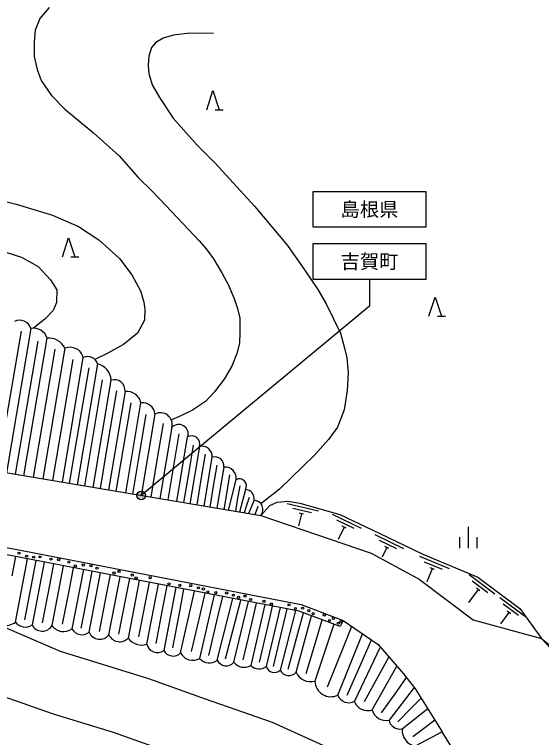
# Model space of a CAD drawing. Units: millimetres at full size, sheet at 1:1000; details may follow other scales. Extents: x 40000 to 680000, y 20000 to 380000.
# Drawn here: x 282677 to 331863, y 244451 to 311888 of the extents above; entities that cross this region are included whole.
import ezdxf
from ezdxf.enums import TextEntityAlignment as Align

# ---------------------------------------------------------------- set-up
doc = ezdxf.new("R2010")
doc.units = ezdxf.units.MM
doc.header["$LTSCALE"] = 1000
doc.linetypes.add('DASHED', pattern=[7.5, 6, -1.5])
doc.layers.add('M-BGD', color=7, linetype='Continuous', lineweight=25)
doc.layers.add('M-STR-STRC', color=7, linetype='Continuous', lineweight=25)
doc.styles.add('ＭＳ ゴシック', font='')
doc.styles.get('ＭＳ ゴシック').set_extended_font_data('MS Gothic')

msp = doc.modelspace()

# ---------------------------------------------------------------- hatches: boundary and pattern name
at = {"layer": 'M-STR-STRC'}
msp.add_hatch(color=256, dxfattribs=at).paths.add_polyline_path([(294173, 266810, -0.41421), (294295, 267362, -0.41421), (294848, 267240, -1)])

# ---------------------------------------------------------------- linework, layer by layer
at = {"layer": 'M-BGD'}
for p, q in [((301402, 303002), (302154, 303002)), ((287936, 289273), (288689, 289273)), ((322139, 283755), (322891, 283755)), ((284204, 282605), (281937, 269141)), ((283290, 282364), (281913, 274184)), ((284846, 281419), (283554, 273743)), ((283565, 268867), (285723, 281688)), ((286437, 280686), (285194, 273303)), ((287383, 280751), (285333, 268570)), ((287146, 268264), (289102, 279888)), ((288119, 279721), (286959, 272828)), ((290439, 279297), (288543, 268029)), ((289604, 278931), (288507, 272413)), ((290874, 277805), (289903, 272037)), ((290011, 267782), (291693, 277779)), ((292197, 276787), (291333, 271653)), ((293001, 276738), (291453, 267539)), ((293540, 275660), (292799, 271259)), ((293059, 267269), (294472, 275668)), ((294934, 274588), (294309, 270876)), ((295788, 274618), (294510, 267025)), ((296547, 273743), (295969, 270310)), ((297375, 273382), (296256, 266731)), ((298027, 272762), (297559, 269980)), ((297825, 266467), (298839, 272493)), ((299356, 271725), (298937, 269232)), ((299954, 271580), (299058, 266259)), ((300482, 270885), (300084, 268519)), ((300366, 266039), (301133, 270595)), ((301555, 269849), (301226, 267897)), ((302215, 269681), (301568, 265837)), ((302752, 268938), (302456, 267180)), ((302665, 265652), (303361, 268495)), ((303699, 267938), (303472, 266588)), ((304230, 267588), (303686, 265480)), ((304575, 266848), (304330, 266088)), ((305041, 266592), (304530, 265338)), ((305395, 266009), (305222, 265568)), ((311056, 265567), (308135, 266250)), ((310404, 265411), (308651, 265821)), ((309459, 265324), (309192, 264180)), ((309664, 265276), (309255, 265372)), ((315062, 263956), (312356, 265251)), ((314392, 263944), (312768, 264721)), ((313450, 264062), (312897, 262906)), ((313640, 263972), (313261, 264153)), ((325047, 262109), (325047, 264101)), ((319026, 262055), (316322, 263354)), ((324247, 262109), (324247, 263154)), ((325847, 262109), (325847, 263154)), ((318356, 262044), (316733, 262823)), ((317414, 262163), (316992, 261283)), ((317604, 262073), (317225, 262254)), ((282773, 255223), (283910, 261115)), ((323285, 260170), (320519, 261330)), ((285445, 260819), (284315, 254957)), ((286189, 254888), (287265, 260468)), ((322616, 260125), (320956, 260821)), ((289109, 260112), (288045, 254594)), ((289640, 254267), (290708, 259804)), ((321670, 260197), (321156, 258971)), ((321864, 260115), (321476, 260278)), ((283638, 255420), (284358, 259152)), ((291494, 254037), (292538, 259451)), ((294328, 259106), (293291, 253731)), ((327508, 257834), (325099, 259622)), ((326848, 257951), (325402, 259024)), ((285283, 255136), (285995, 258826)), ((287175, 255015), (287839, 258458)), ((295041, 253152), (296123, 258760)), ((297735, 258449), (296602, 252574)), ((326115, 258121), (325778, 258371)), ((288909, 254656), (289576, 258112)), ((290614, 254342), (291276, 257773)), ((298185, 252343), (299493, 258110)), ((301318, 257758), (299954, 251835)), ((325946, 258246), (325052, 257042)), ((292428, 254088), (293069, 257415)), ((294297, 253834), (294917, 257047)), ((301607, 251681), (303065, 257421)), ((303146, 251472), (304521, 257140)), ((330380, 255703), (327971, 257491)), ((295897, 253236), (296569, 256718)), ((297443, 252832), (298132, 256406)), ((306026, 256850), (304722, 251172)), ((306185, 251082), (307504, 256565)), ((308916, 256293), (307476, 250724)), ((329719, 255820), (328274, 256892)), ((299192, 252488), (300031, 256028)), ((300823, 252114), (301662, 255702)), ((308959, 250542), (310382, 255801)), ((328818, 256115), (328032, 255056)), ((328987, 255990), (328649, 256240)), ((302383, 251784), (303318, 255372)), ((304028, 251694), (304815, 255074)), ((312465, 255016), (310714, 249711)), ((305553, 251470), (306312, 254775)), ((306864, 251086), (307674, 254504)), ((308216, 250815), (309120, 254147)), ((309914, 250425), (310862, 253632)), ((312851, 248413), (315164, 254121)), ((311888, 249190), (313372, 252888)), ((316810, 252887), (314404, 247843)), ((313721, 248394), (315237, 251841)), ((316056, 247038), (318350, 251119)), ((315349, 247818), (316742, 250348)), ((319991, 249108), (317636, 246079)), ((316942, 246767), (318350, 248753)), ((318460, 245925), (319706, 247176)), ((318847, 245266), (321237, 247155)), ((319860, 244540), (320982, 245402))]:
    msp.add_line(p, q, dxfattribs=at)
at = {"layer": 'M-BGD', "linetype": 'DASHED'}
for p, q in [((283554, 273743), (282756, 269003)), ((285194, 273303), (284424, 268723)), ((286959, 272828), (286217, 268421)), ((288507, 272413), (287790, 268156)), ((289903, 272037), (289209, 267917)), ((291333, 271653), (290663, 267672)), ((292799, 271259), (292153, 267422)), ((294309, 270876), (293684, 267164)), ((295969, 270310), (295391, 266877)), ((297559, 269980), (296991, 266607)), ((298937, 269232), (298454, 266361)), ((300084, 268519), (299686, 266154)), ((301226, 267897), (300898, 265950)), ((302456, 267180), (302212, 265729)), ((303472, 266588), (303297, 265546)), ((304330, 266088), (304110, 265409)), ((305222, 265568), (305095, 265243)), ((282474, 259528), (282820, 261325)), ((284358, 259152), (284707, 260961)), ((285995, 258826), (286346, 260645)), ((287839, 258458), (288192, 260289)), ((289576, 258112), (289931, 259954)), ((291276, 257773), (291633, 259626)), ((293069, 257415), (293429, 259279)), ((294917, 257047), (295278, 258923)), ((296569, 256718), (296932, 258604)), ((298132, 256406), (298498, 258302)), ((300031, 256028), (300479, 257920)), ((301662, 255702), (302107, 257606)), ((303318, 255372), (303814, 257277)), ((304815, 255074), (305262, 256997)), ((306312, 254775), (306756, 256709)), ((307674, 254504), (308134, 256444)), ((309120, 254147), (309644, 256079)), ((310862, 253632), (311390, 255421)), ((313372, 252888), (314150, 254825)), ((315237, 251841), (315988, 253549)), ((316742, 250348), (317625, 251951)), ((318350, 248753), (319261, 250039)), ((319706, 247176), (320637, 248110)), ((320982, 245402), (321896, 246105))]:
    msp.add_line(p, q, dxfattribs=at)
at = {"layer": 'M-BGD'}
for points in [[(285901, 312524), (285040, 311511), (284617, 310427), (284514, 309325), (284527, 307956), (284796, 306770), (285161, 305723), (286130, 304345), (287381, 303061), (290056, 300859), (290993, 300019), (292456, 298688), (294218, 296697), (295552, 295364), (296790, 294086), (299931, 290754), (300564, 290028), (301253, 289094), (302052, 287740), (302632, 286690), (303174, 285412), (303503, 284478), (303697, 283553), (303697, 282207), (303664, 281232), (303433, 280266), (302949, 279073), (302247, 277869), (301344, 276694), (300500, 275786), (299301, 274984), (298218, 274456), (297317, 274072)], [(301263, 310115), (299039, 310128), (297505, 309959), (296556, 309673), (295880, 309283), (295477, 308802), (295230, 307983), (295150, 307151), (295215, 306382), (295534, 305325), (296199, 304129), (297503, 302227), (299737, 299696), (301398, 298029), (305062, 294003), (308172, 290342), (309757, 288071), (310997, 286231), (311756, 284904), (313102, 282159), (313418, 281017), (313706, 279861), (313810, 278482), (313738, 276814), (313438, 275014), (312824, 273392), (311987, 272255), (310666, 270775), (307417, 267619), (305677, 266255)], [(300615, 303002), (301197, 304784), (301779, 303002)], [(280413, 294782), (282845, 294184), (286215, 293154), (288640, 292113), (290544, 290870), (292491, 289140), (293646, 287617), (294433, 286120), (294756, 285048), (294857, 284388), (294807, 283373), (294159, 282155), (292852, 281115), (291392, 280302), (290171, 279715)], [(271241, 284105), (269455, 285728), (268843, 286791), (268653, 287966), (268805, 289283), (269310, 290255), (270257, 291000), (271407, 291430), (272671, 291708), (274945, 291594), (277358, 291139), (283323, 289245), (284895, 288397), (286033, 287134), (286628, 286196), (286616, 285034), (286287, 284276), (285517, 283468), (284464, 282631)], [(287149, 289273), (287731, 291055), (288314, 289273)], [(204110, 282231), (186376, 281063), (164936, 275958), (154813, 272954), (125777, 264084), (122234, 272939), (158836, 284377), (171255, 285917), (180583, 285749), (195472, 284082), (220405, 278739), (225367, 277665), (251081, 270129), (265021, 266216), (271426, 264471), (276765, 263155), (309424, 256857), (313362, 255372), (313057, 254792), (309246, 256229), (276626, 262520), (275414, 262818), (275333, 263508)], [(321352, 283755), (321934, 285537), (322516, 283755)], [(261832, 272512), (262225, 272392), (272633, 270612), (277960, 269811), (305665, 265147), (315958, 261639), (320444, 259233), (325473, 255441), (331862, 253702), (338497, 248324), (342151, 242457), (344382, 235241)], [(239863, 266698), (241505, 266963), (242788, 266963), (244533, 266699), (245942, 266237), (247766, 265392), (253636, 262534), (255543, 261488), (265992, 256048), (270178, 253997), (274444, 251730), (279803, 248931), (286278, 246666), (291889, 244941), (297392, 242999), (304946, 239763), (311417, 236459), (315319, 234231), (316408, 233035), (317141, 231896), (317738, 230892), (318145, 229319), (318145, 228377)], [(305665, 265147), (306511, 266098), (307207, 266388), (308182, 266495), (309323, 266296), (313037, 265258), (316696, 263507), (320779, 261546), (325907, 259396), (329846, 256473), (331862, 253702), (338088, 247004), (338302, 239504), (336489, 234182)], [(279905, 255516), (286948, 252519), (295177, 249958), (300464, 248052), (306731, 245873), (312127, 243421), (319757, 239050), (321808, 237128), (322769, 235959), (323454, 234452), (323734, 233632), (324412, 230538), (324496, 228377)], [(313362, 255372), (316611, 253117), (318996, 250377), (320094, 248977), (322593, 244994)], [(329242, 233183), (325834, 239748), (322593, 244994), (320072, 243650)]]:
    msp.add_lwpolyline(points, dxfattribs=at)
for centre in [(283096, 261643), (283815, 261368), (284473, 261276), (285069, 261307), (286094, 261093), (286806, 261037), (287747, 260802), (288351, 260447), (289099, 260541), (289818, 260463), (290384, 260250), (291960, 259791), (292434, 259944), (293673, 259608), (294026, 259332), (295343, 259366), (297099, 258783), (298111, 258646), (299129, 258614), (299844, 258407), (300306, 258299), (300721, 258045), (301471, 257959), (302486, 257936), (303109, 257728), (303593, 257529), (304185, 257644), (304724, 257321), (305959, 257157), (306651, 256903), (308305, 256834), (308904, 256488), (309573, 256512), (310150, 256289), (310550, 256004), (311595, 255880), (312441, 255573), (312079, 255365), (312902, 255112), (313140, 255258)]:
    msp.add_circle(centre, 100, dxfattribs=at)
for centre, radius, start, end in [((283176, 282302), 1072, 16.45485, 117.7295), ((284464, 281320), 1312, 16.30188, 101.44274), ((285902, 280066), 1632, 24.80031, 96.30254), ((287873, 279583), 1266, 13.91756, 112.78668), ((289506, 278993), 982, 18.06811, 114.28391), ((290101, 277741), 1592, 1.36579, 77.74482), ((291995, 276815), 1010, 355.60128, 107.34678), ((293130, 275369), 1375, 12.57013, 95.37784), ((294614, 274496), 1181, 5.93191, 96.87839), ((296300, 273638), 1105, 346.57464, 117.58504), ((298011, 272779), 876, 340.99548, 136.51044), ((299208, 271806), 780, 343.10262, 118.20803), ((300200, 270676), 936, 354.98503, 105.27747), ((301378, 269787), 844, 352.81092, 106.84322), ((302334, 268649), 1039, 351.47387, 96.57284), ((303673, 267923), 651, 328.91566, 118.57405), ((304166, 266707), 882, 352.47817, 85.87724), ((304980, 265709), 885, 320.64485, 86.04593), ((281879, 256279), 1384, 202.39392, 310.25421), ((283673, 255839), 1090, 214.38585, 306.06206), ((285271, 255447), 1074, 207.1154, 328.63118), ((287262, 255660), 1322, 215.71661, 306.2977), ((288983, 255113), 1072, 208.99116, 307.83635), ((290636, 254704), 1087, 203.70106, 322.15093), ((292493, 254473), 1090, 203.58492, 317.07892), ((294552, 254607), 1535, 214.80588, 288.59975), ((296009, 253370), 992, 192.70931, 306.66778), ((297478, 253043), 994, 208.11921, 315.27286), ((299308, 252920), 1263, 207.19423, 300.76893), ((300859, 252602), 1186, 220.25044, 309.07394), ((302438, 252031), 902, 202.84604, 321.70946), ((304107, 252233), 1226, 218.33922, 300.1143), ((305505, 251962), 1112, 225.23639, 307.68642), ((306939, 251293), 783, 195.6449, 313.36532), ((308278, 251123), 896, 206.48508, 319.51255), ((310315, 251138), 1481, 203.71999, 285.64761), ((312198, 249745), 1484, 181.30081, 296.13024), ((313865, 248776), 1077, 199.68398, 299.99302), ((315628, 248258), 1293, 198.72656, 289.34519), ((317347, 247383), 1336, 194.94009, 282.50622), ((318630, 246252), 1010, 189.88333, 282.36942), ((320372, 245150), 1530, 175.66345, 258.67332)]:
    msp.add_arc(centre, radius, start, end, dxfattribs=at)
at = {"layer": 'M-STR-STRC'}
for points in [[(321059, 295387), (321059, 292037), (310559, 292037), (310559, 295387)], [(321059, 290531), (321059, 287181), (310559, 287181), (310559, 290531)]]:
    msp.add_lwpolyline(points, close=True, dxfattribs=at)
msp.add_lwpolyline([(315809, 287181), (315809, 284681), (294510, 267025)], dxfattribs=at)
msp.add_circle((294510, 267025), 400, dxfattribs=at)

# ---------------------------------------------------------------- texts
at = {"layer": 'M-STR-STRC', "style": 'ＭＳ ゴシック'}
for s, p in [('島根県', (315809, 293712)), ('吉賀町', (315809, 288856))]:
    msp.add_text(s, height=1320, dxfattribs=at).set_placement(p, align=Align.MIDDLE_CENTER)

doc.saveas('drawing.dxf')
